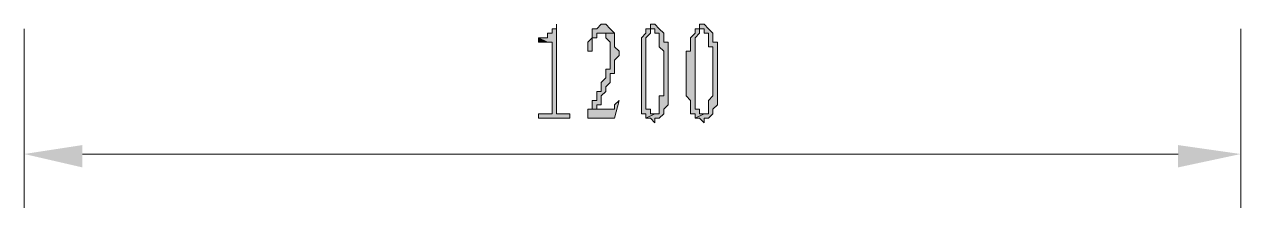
# Model space of a CAD drawing. Header units: millimetres. Extents: x 6 to 291, y 4 to 206.
# Drawn here: x 241.77 to 253.28, y 155.02 to 156.76 of the extents above; entities that cross this region are included whole.
import ezdxf

# ---------------------------------------------------------------- set-up
doc = ezdxf.new("R2010")
doc.units = ezdxf.units.MM
doc.layers.add('C00-00-00', color=7, linetype='Continuous')

msp = doc.modelspace()

# ---------------------------------------------------------------- hatches: boundary and pattern name
at = {"layer": 'C00-00-00'}
h = msp.add_hatch(color=256, dxfattribs=at)
h.dxf.hatch_style = 2
h.paths.add_polyline_path([(246.80333, 156.760336), (246.80333, 156.718003), (246.760997, 156.718003), (246.760997, 156.675669), (246.718663, 156.675669), (246.718663, 156.633336), (246.67633, 156.633336), (246.633997, 156.633336), (246.718663, 156.591003), (246.760997, 156.591003), (246.760997, 155.913669), (246.718663, 155.913669), (246.633997, 155.913669), (246.633997, 155.871336), (246.93033, 155.871336), (246.93033, 155.913669), (246.845663, 155.913669), (246.80333, 155.913669), (246.80333, 155.956003)])
h = msp.add_hatch(color=256, dxfattribs=at)
h.dxf.hatch_style = 2
h.paths.add_polyline_path([(247.268999, 156.760336), (247.226666, 156.760336), (247.184333, 156.718003), (247.141999, 156.718003), (247.141999, 156.675669), (247.141999, 156.633336), (247.099666, 156.591003), (247.099666, 156.506336), (247.141999, 156.506336), (247.141999, 156.548669), (247.141999, 156.591003), (247.141999, 156.633336), (247.184333, 156.633336), (247.184333, 156.675669), (247.226666, 156.675669), (247.353666, 156.675669), (247.311333, 156.718003)])
h = msp.add_hatch(color=256, dxfattribs=at)
h.dxf.hatch_style = 2
h.paths.add_polyline_path([(247.65, 156.718002), (247.65, 156.675669), (247.607667, 156.633335), (247.607667, 156.591002), (247.607667, 156.548669), (247.607667, 156.506335), (247.607667, 156.083002), (247.607667, 156.040669), (247.607667, 155.998335), (247.607667, 155.956002), (247.607667, 155.913669), (247.65, 155.913669), (247.65, 155.871335), (247.734667, 155.913669), (247.692333, 155.913669), (247.692333, 155.956002), (247.65, 155.956002), (247.65, 156.040669), (247.65, 156.548669), (247.65, 156.591002), (247.65, 156.633335), (247.692333, 156.675669), (247.692333, 156.718002), (247.734667, 156.718002)])
h = msp.add_hatch(color=256, dxfattribs=at)
h.dxf.hatch_style = 2
h.paths.add_polyline_path([(247.734669, 156.760336), (247.692335, 156.760336), (247.692335, 156.718003), (247.650002, 156.718003), (247.734669, 156.718003), (247.734669, 156.675669), (247.777002, 156.675669), (247.777002, 156.633336), (247.777002, 156.548669), (247.819335, 156.506336), (247.819335, 156.294669), (247.819335, 156.083003), (247.777002, 156.083003), (247.777002, 155.998336), (247.777002, 155.956003), (247.777002, 155.913669), (247.734669, 155.913669), (247.650002, 155.871336), (247.692335, 155.871336), (247.734669, 155.829003), (247.734669, 155.871336), (247.777002, 155.871336), (247.819335, 155.913669), (247.819335, 155.956003), (247.861669, 155.998336), (247.861669, 156.040669), (247.861669, 156.083003), (247.861669, 156.464003), (247.861669, 156.506336), (247.861669, 156.591003), (247.819335, 156.591003), (247.819335, 156.633336), (247.819335, 156.675669), (247.777002, 156.718003)])
h = msp.add_hatch(color=256, dxfattribs=at)
h.dxf.hatch_style = 2
h.paths.add_polyline_path([(248.115669, 156.718002), (248.115669, 156.675669), (248.073336, 156.633335), (248.073336, 156.591002), (248.073336, 156.506335), (248.031003, 156.506335), (248.031003, 156.083002), (248.073336, 156.040669), (248.073336, 155.998335), (248.073336, 155.956002), (248.073336, 155.913669), (248.115669, 155.913669), (248.115669, 155.871335), (248.200336, 155.913669), (248.158003, 155.913669), (248.158003, 155.956002), (248.115669, 155.956002), (248.115669, 156.040669), (248.115669, 156.083002), (248.115669, 156.548669), (248.115669, 156.633335), (248.158003, 156.675669), (248.158003, 156.718002), (248.200336, 156.718002)])
h = msp.add_hatch(color=256, dxfattribs=at)
h.dxf.hatch_style = 2
h.paths.add_polyline_path([(248.200338, 156.760336), (248.158004, 156.760336), (248.158004, 156.718003), (248.115671, 156.718003), (248.200338, 156.718003), (248.200338, 156.675669), (248.242671, 156.675669), (248.242671, 156.633336), (248.242671, 156.548669), (248.285004, 156.548669), (248.285004, 156.294669), (248.285004, 156.083003), (248.242671, 156.040669), (248.242671, 155.998336), (248.242671, 155.956003), (248.242671, 155.913669), (248.200338, 155.913669), (248.115671, 155.871336), (248.158004, 155.871336), (248.200338, 155.829003), (248.200338, 155.871336), (248.242671, 155.871336), (248.285004, 155.913669), (248.285004, 155.956003), (248.327338, 155.998336), (248.327338, 156.040669), (248.327338, 156.083003), (248.327338, 156.506336), (248.327338, 156.548669), (248.327338, 156.591003), (248.285004, 156.591003), (248.285004, 156.633336), (248.285004, 156.675669), (248.242671, 156.718003)])
h = msp.add_hatch(color=256, dxfattribs=at)
h.dxf.hatch_style = 2
h.paths.add_polyline_path([(246.633993, 156.633337), (246.633993, 156.591003), (246.676335, 156.591003), (246.718661, 156.591003)])
h = msp.add_hatch(color=256, dxfattribs=at)
h.dxf.hatch_style = 2
h.paths.add_polyline_path([(247.353668, 156.675668), (247.226668, 156.675668), (247.269001, 156.675668), (247.269001, 156.633334), (247.311335, 156.591001), (247.311335, 156.506334), (247.311335, 156.464001), (247.311335, 156.421668), (247.311335, 156.337001), (247.269001, 156.337001), (247.269001, 156.294668), (247.269001, 156.252334), (247.226668, 156.210001), (247.226668, 156.167668), (247.226668, 156.125334), (247.184335, 156.125334), (247.184335, 156.083001), (247.184335, 156.040668), (247.142001, 156.040668), (247.142001, 155.998334), (247.142001, 155.956001), (247.099668, 155.956001), (247.184335, 155.956001), (247.184335, 155.998334), (247.226668, 155.998334), (247.226668, 156.040668), (247.226668, 156.083001), (247.269001, 156.125334), (247.269001, 156.167668), (247.311335, 156.210001), (247.311335, 156.252334), (247.311335, 156.294668), (247.353668, 156.294668), (247.353668, 156.337001), (247.353668, 156.379334), (247.353668, 156.421668), (247.396001, 156.464001), (247.396001, 156.506334), (247.353668, 156.548668), (247.353668, 156.633334)])
h = msp.add_hatch(color=256, dxfattribs=at)
h.dxf.hatch_style = 2
h.paths.add_polyline_path([(247.395994, 156.040669), (247.353661, 155.998336), (247.353661, 155.956002), (247.311328, 155.956002), (247.099661, 155.956002), (247.099661, 155.913669), (247.099661, 155.871336), (247.353661, 155.871336)])
h = msp.add_hatch(color=256, dxfattribs=at)
h.dxf.hatch_style = 2
h.paths.add_polyline_path([(242.316007, 155.617334), (242.316007, 155.405671), (241.765669, 155.53267)])
h = msp.add_hatch(color=256, dxfattribs=at)
h.dxf.hatch_style = 2
h.paths.add_polyline_path([(252.687661, 155.617334), (252.687661, 155.405671), (253.280341, 155.53267)])

# ---------------------------------------------------------------- linework, layer by layer
at = {"layer": 'C00-00-00', "lineweight": 5}
for points in [[(241.765669, 156.718002), (241.765669, 155.02467)], [(253.280341, 156.718002), (253.280341, 155.02467)], [(242.316007, 155.53267), (252.687661, 155.53267)]]:
    msp.add_lwpolyline(points, dxfattribs=at)
at = {"layer": 'C00-00-00', "lineweight": 13}
for points in [[(246.80333, 156.760336), (246.80333, 156.718003), (246.760997, 156.718003), (246.760997, 156.675669), (246.718663, 156.675669), (246.718663, 156.633336), (246.67633, 156.633336), (246.633997, 156.633336), (246.718663, 156.591003), (246.760997, 156.591003), (246.760997, 155.913669), (246.718663, 155.913669), (246.633997, 155.913669), (246.633997, 155.871336), (246.93033, 155.871336), (246.93033, 155.913669), (246.845663, 155.913669), (246.80333, 155.913669), (246.80333, 155.956003)], [(247.268999, 156.760336), (247.226666, 156.760336), (247.184333, 156.718003), (247.141999, 156.718003), (247.141999, 156.675669), (247.141999, 156.633336), (247.099666, 156.591003), (247.099666, 156.506336), (247.141999, 156.506336), (247.141999, 156.548669), (247.141999, 156.591003), (247.141999, 156.633336), (247.184333, 156.633336), (247.184333, 156.675669), (247.226666, 156.675669), (247.353666, 156.675669), (247.311333, 156.718003)], [(247.65, 156.718002), (247.65, 156.675669), (247.607667, 156.633335), (247.607667, 156.591002), (247.607667, 156.548669), (247.607667, 156.506335), (247.607667, 156.083002), (247.607667, 156.040669), (247.607667, 155.998335), (247.607667, 155.956002), (247.607667, 155.913669), (247.65, 155.913669), (247.65, 155.871335), (247.734667, 155.913669), (247.692333, 155.913669), (247.692333, 155.956002), (247.65, 155.956002), (247.65, 156.040669), (247.65, 156.548669), (247.65, 156.591002), (247.65, 156.633335), (247.692333, 156.675669), (247.692333, 156.718002), (247.734667, 156.718002)], [(247.734669, 156.760336), (247.692335, 156.760336), (247.692335, 156.718003), (247.650002, 156.718003), (247.734669, 156.718003), (247.734669, 156.675669), (247.777002, 156.675669), (247.777002, 156.633336), (247.777002, 156.548669), (247.819335, 156.506336), (247.819335, 156.294669), (247.819335, 156.083003), (247.777002, 156.083003), (247.777002, 155.998336), (247.777002, 155.956003), (247.777002, 155.913669), (247.734669, 155.913669), (247.650002, 155.871336), (247.692335, 155.871336), (247.734669, 155.829003), (247.734669, 155.871336), (247.777002, 155.871336), (247.819335, 155.913669), (247.819335, 155.956003), (247.861669, 155.998336), (247.861669, 156.040669), (247.861669, 156.083003), (247.861669, 156.464003), (247.861669, 156.506336), (247.861669, 156.591003), (247.819335, 156.591003), (247.819335, 156.633336), (247.819335, 156.675669), (247.777002, 156.718003)], [(248.115669, 156.718002), (248.115669, 156.675669), (248.073336, 156.633335), (248.073336, 156.591002), (248.073336, 156.506335), (248.031003, 156.506335), (248.031003, 156.083002), (248.073336, 156.040669), (248.073336, 155.998335), (248.073336, 155.956002), (248.073336, 155.913669), (248.115669, 155.913669), (248.115669, 155.871335), (248.200336, 155.913669), (248.158003, 155.913669), (248.158003, 155.956002), (248.115669, 155.956002), (248.115669, 156.040669), (248.115669, 156.083002), (248.115669, 156.548669), (248.115669, 156.633335), (248.158003, 156.675669), (248.158003, 156.718002), (248.200336, 156.718002)], [(248.200338, 156.760336), (248.158004, 156.760336), (248.158004, 156.718003), (248.115671, 156.718003), (248.200338, 156.718003), (248.200338, 156.675669), (248.242671, 156.675669), (248.242671, 156.633336), (248.242671, 156.548669), (248.285004, 156.548669), (248.285004, 156.294669), (248.285004, 156.083003), (248.242671, 156.040669), (248.242671, 155.998336), (248.242671, 155.956003), (248.242671, 155.913669), (248.200338, 155.913669), (248.115671, 155.871336), (248.158004, 155.871336), (248.200338, 155.829003), (248.200338, 155.871336), (248.242671, 155.871336), (248.285004, 155.913669), (248.285004, 155.956003), (248.327338, 155.998336), (248.327338, 156.040669), (248.327338, 156.083003), (248.327338, 156.506336), (248.327338, 156.548669), (248.327338, 156.591003), (248.285004, 156.591003), (248.285004, 156.633336), (248.285004, 156.675669), (248.242671, 156.718003)], [(246.633993, 156.633337), (246.633993, 156.591003), (246.676335, 156.591003), (246.718661, 156.591003)], [(247.353668, 156.675668), (247.226668, 156.675668), (247.269001, 156.675668), (247.269001, 156.633334), (247.311335, 156.591001), (247.311335, 156.506334), (247.311335, 156.464001), (247.311335, 156.421668), (247.311335, 156.337001), (247.269001, 156.337001), (247.269001, 156.294668), (247.269001, 156.252334), (247.226668, 156.210001), (247.226668, 156.167668), (247.226668, 156.125334), (247.184335, 156.125334), (247.184335, 156.083001), (247.184335, 156.040668), (247.142001, 156.040668), (247.142001, 155.998334), (247.142001, 155.956001), (247.099668, 155.956001), (247.184335, 155.956001), (247.184335, 155.998334), (247.226668, 155.998334), (247.226668, 156.040668), (247.226668, 156.083001), (247.269001, 156.125334), (247.269001, 156.167668), (247.311335, 156.210001), (247.311335, 156.252334), (247.311335, 156.294668), (247.353668, 156.294668), (247.353668, 156.337001), (247.353668, 156.379334), (247.353668, 156.421668), (247.396001, 156.464001), (247.396001, 156.506334), (247.353668, 156.548668), (247.353668, 156.633334)], [(247.395994, 156.040669), (247.353661, 155.998336), (247.353661, 155.956002), (247.311328, 155.956002), (247.099661, 155.956002), (247.099661, 155.913669), (247.099661, 155.871336), (247.353661, 155.871336)]]:
    msp.add_lwpolyline(points, close=True, dxfattribs=at)

doc.saveas('drawing.dxf')
